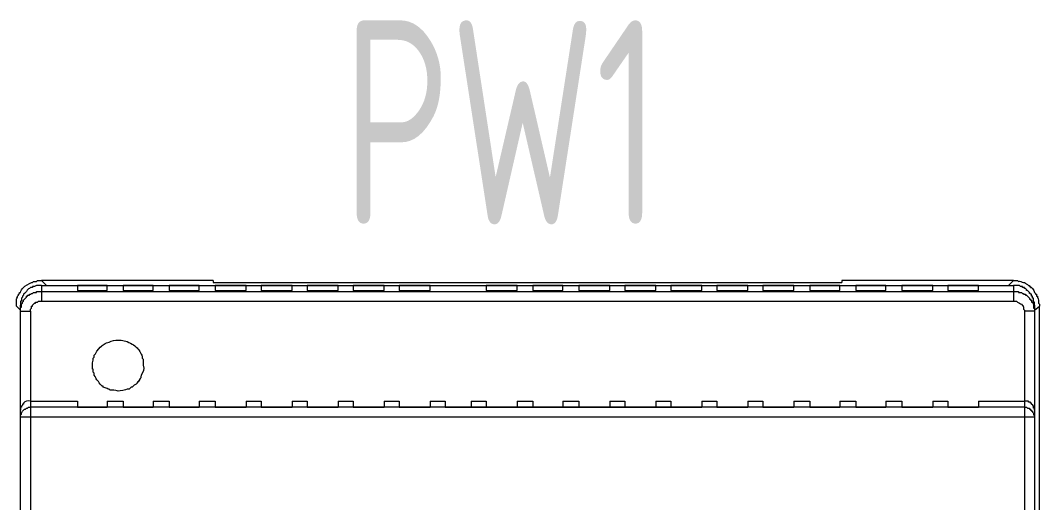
# Model space of a CAD drawing. Header units: millimetres. Extents: x 30557 to 235556, y -116603 to -73383.
# Drawn here: x 49188 to 49287.8, y -74617 to -74569.7 of the extents above; entities that cross this region are included whole.
import ezdxf

# ---------------------------------------------------------------- set-up
doc = ezdxf.new("R2010")
doc.units = ezdxf.units.MM
doc.layers.add('1', color=3, linetype='Continuous')
doc.layers.add('_Drawing', color=7, linetype='Continuous', lineweight=25)
doc.styles.add('supcon', font='sceie.shx', dxfattribs={"width": 0.75, "height": 40, "bigfont": 'sceic.shx'})

# ---------------------------------------------------------------- blocks, each defined once
blk = doc.blocks.new('DR-100')
at = {"layer": '1', "color": 0, "lineweight": 5}
for points in [[(9350.633, -76257.283), (9333.797, -76257.283)], [(9334.287, -76257.772), (9333.797, -76257.283)], [(9333.797, -76257.772), (9429.039, -76257.772)], [(9333.797, -76257.772), (9333.797, -76259.338)], [(9340.258, -76257.772), (9337.321, -76257.772)], [(9337.321, -76257.772), (9337.321, -76258.262)], [(9340.258, -76258.262), (9340.258, -76257.772)], [(9344.76, -76257.772), (9341.824, -76257.772)], [(9341.824, -76257.772), (9341.824, -76258.262)], [(9344.76, -76258.262), (9344.76, -76257.772)], [(9349.263, -76257.772), (9346.327, -76257.772)], [(9346.327, -76257.772), (9346.327, -76258.262)], [(9349.263, -76258.262), (9349.263, -76257.772)], [(9350.633, -76257.283), (9350.633, -76257.479)], [(9350.633, -76257.479), (9412.203, -76257.479)], [(9353.864, -76257.772), (9350.829, -76257.772)], [(9350.829, -76257.772), (9350.829, -76258.262)], [(9353.864, -76258.262), (9353.864, -76257.772)], [(9358.366, -76257.772), (9355.332, -76257.772)], [(9355.332, -76257.772), (9355.332, -76258.262)], [(9358.366, -76258.262), (9358.366, -76257.772)], [(9362.869, -76257.772), (9359.835, -76257.772)], [(9359.835, -76257.772), (9359.835, -76258.262)], [(9362.869, -76258.262), (9362.869, -76257.772)], [(9367.372, -76257.772), (9364.337, -76257.772)], [(9364.337, -76257.772), (9364.337, -76258.262)], [(9367.372, -76258.262), (9367.372, -76257.772)], [(9371.874, -76257.772), (9368.84, -76257.772)], [(9368.84, -76257.772), (9368.84, -76258.262)], [(9371.874, -76258.262), (9371.874, -76257.772)], [(9380.39, -76257.772), (9377.356, -76257.772)], [(9377.356, -76257.772), (9377.356, -76258.262)], [(9380.39, -76258.262), (9380.39, -76257.772)], [(9384.893, -76257.772), (9381.956, -76257.772)], [(9381.956, -76258.262), (9384.893, -76258.262), (9384.893, -76257.772)], [(9381.956, -76257.772), (9381.956, -76258.262)], [(9389.493, -76257.772), (9386.459, -76257.772)], [(9386.459, -76257.772), (9386.459, -76258.262)], [(9389.493, -76258.262), (9389.493, -76257.772)], [(9393.996, -76257.772), (9390.962, -76257.772)], [(9390.962, -76258.262), (9393.996, -76258.262), (9393.996, -76257.772)], [(9390.962, -76257.772), (9390.962, -76258.262)], [(9398.499, -76257.772), (9395.464, -76257.772)], [(9395.464, -76257.772), (9395.464, -76258.262)], [(9398.499, -76258.262), (9398.499, -76257.772)], [(9403.001, -76257.772), (9399.967, -76257.772)], [(9399.967, -76257.772), (9399.967, -76258.262)], [(9403.001, -76258.262), (9403.001, -76257.772)], [(9407.504, -76257.772), (9404.47, -76257.772)], [(9404.47, -76257.772), (9404.47, -76258.262)], [(9407.504, -76258.262), (9407.504, -76257.772)], [(9412.007, -76257.772), (9409.07, -76257.772)], [(9409.07, -76257.772), (9409.07, -76258.262)], [(9412.007, -76258.262), (9412.007, -76257.772)], [(9429.039, -76257.283), (9412.203, -76257.283)], [(9412.203, -76257.283), (9412.203, -76257.479)], [(9416.509, -76257.772), (9413.573, -76257.772)], [(9413.573, -76257.772), (9413.573, -76258.262)], [(9416.509, -76258.262), (9416.509, -76257.772)], [(9421.11, -76257.772), (9418.076, -76257.772)], [(9418.076, -76257.772), (9418.076, -76258.262)], [(9421.11, -76258.262), (9421.11, -76257.772)], [(9425.613, -76257.772), (9422.578, -76257.772)], [(9422.578, -76257.772), (9422.578, -76258.262)], [(9425.613, -76258.262), (9425.613, -76257.772)], [(9428.549, -76257.772), (9429.039, -76257.283)], [(9429.039, -76257.772), (9429.039, -76259.338)], [(9431.094, -76259.73), (9431.094, -76259.436), (9430.996, -76259.436), (9430.996, -76259.338), (9430.996, -76259.241), (9430.996, -76259.143), (9430.996, -76259.143), (9430.996, -76259.045), (9430.898, -76259.045), (9430.898, -76258.947), (9430.898, -76258.947), (9430.898, -76258.849), (9430.898, -76258.849), (9430.8, -76258.849), (9430.8, -76258.751), (9430.8, -76258.751), (9430.8, -76258.653), (9430.703, -76258.653), (9430.703, -76258.555), (9430.703, -76258.555), (9430.605, -76258.555), (9430.605, -76258.458), (9430.605, -76258.458), (9430.605, -76258.458), (9430.507, -76258.36), (9430.507, -76258.36), (9430.409, -76258.262), (9430.409, -76258.262), (9430.409, -76258.262), (9430.311, -76258.262), (9430.311, -76258.164), (9430.311, -76258.164), (9430.213, -76258.066), (9430.213, -76258.066), (9430.115, -76258.066), (9430.115, -76257.968), (9430.115, -76257.968), (9430.017, -76257.968), (9430.017, -76257.968), (9429.92, -76257.968), (9429.92, -76257.87), (9429.822, -76257.87), (9429.822, -76257.87), (9429.724, -76257.87), (9429.724, -76257.87), (9429.626, -76257.772), (9429.528, -76257.772), (9429.528, -76257.772), (9429.43, -76257.772), (9429.43, -76257.772), (9429.039, -76257.772)], [(9333.797, -76258.36), (9429.039, -76258.36)], [(9337.321, -76258.262), (9340.258, -76258.262)], [(9341.824, -76258.262), (9344.76, -76258.262)], [(9346.327, -76258.262), (9349.263, -76258.262)], [(9350.829, -76258.262), (9353.864, -76258.262)], [(9355.332, -76258.262), (9358.366, -76258.262)], [(9359.835, -76258.262), (9362.869, -76258.262)], [(9364.337, -76258.262), (9367.372, -76258.262)], [(9368.84, -76258.262), (9371.874, -76258.262)], [(9377.356, -76258.262), (9380.39, -76258.262)], [(9386.459, -76258.262), (9389.493, -76258.262)], [(9395.464, -76258.262), (9398.499, -76258.262)], [(9399.967, -76258.262), (9403.001, -76258.262)], [(9404.47, -76258.262), (9407.504, -76258.262)], [(9409.07, -76258.262), (9412.007, -76258.262)], [(9413.573, -76258.262), (9416.509, -76258.262)], [(9418.076, -76258.262), (9421.11, -76258.262)], [(9422.578, -76258.262), (9425.613, -76258.262)], [(9331.742, -76260.219), (9331.35, -76259.828)], [(9331.742, -76347.923), (9331.742, -76259.73)], [(9332.721, -76260.317), (9332.721, -76260.317), (9332.721, -76260.219), (9332.721, -76260.122), (9332.819, -76260.024), (9332.819, -76260.024), (9332.819, -76259.926), (9332.819, -76259.926), (9332.819, -76259.828), (9332.916, -76259.828), (9332.916, -76259.73), (9332.916, -76259.73), (9332.916, -76259.73), (9333.014, -76259.632), (9333.014, -76259.632), (9333.112, -76259.534), (9333.21, -76259.534), (9333.21, -76259.534), (9333.21, -76259.436), (9333.308, -76259.436), (9333.308, -76259.436), (9333.406, -76259.436), (9333.406, -76259.436), (9333.504, -76259.338), (9333.602, -76259.338), (9333.602, -76259.338), (9333.797, -76259.338)], [(9333.797, -76259.338), (9429.039, -76259.338)], [(9431.094, -76259.73), (9431.094, -76347.923)], [(9431.094, -76260.219), (9431.584, -76259.828)], [(9431.584, -76285.278), (9431.584, -76259.828)], [(9331.742, -76260.317), (9332.721, -76260.317)], [(9332.721, -76260.317), (9332.721, -76347.336)], [(9431.094, -76260.317), (9430.115, -76260.317)], [(9430.115, -76260.317), (9430.115, -76347.336)], [(9332.721, -76269.127), (9337.321, -76269.127)], [(9430.115, -76269.714), (9332.721, -76269.714)], [(9337.321, -76269.127), (9337.321, -76269.714)], [(9337.321, -76269.714), (9340.258, -76269.714)], [(9340.258, -76269.127), (9341.824, -76269.127)], [(9340.258, -76269.127), (9340.258, -76269.714)], [(9341.824, -76269.127), (9341.824, -76269.714)], [(9341.824, -76269.714), (9344.76, -76269.714)], [(9344.76, -76269.127), (9346.327, -76269.127)], [(9344.76, -76269.127), (9344.76, -76269.714)], [(9346.327, -76269.127), (9346.327, -76269.714)], [(9346.327, -76269.714), (9349.263, -76269.714)], [(9349.263, -76269.127), (9350.829, -76269.127)], [(9349.263, -76269.127), (9349.263, -76269.714)], [(9350.829, -76269.127), (9350.829, -76269.714)], [(9350.829, -76269.714), (9353.864, -76269.714)], [(9353.864, -76269.127), (9355.332, -76269.127)], [(9353.864, -76269.127), (9353.864, -76269.714)], [(9355.332, -76269.127), (9355.332, -76269.714)], [(9355.332, -76269.714), (9358.366, -76269.714)], [(9358.366, -76269.127), (9359.835, -76269.127)], [(9358.366, -76269.127), (9358.366, -76269.714)], [(9359.835, -76269.127), (9359.835, -76269.714)], [(9359.835, -76269.714), (9362.869, -76269.714)], [(9362.869, -76269.127), (9364.337, -76269.127)], [(9362.869, -76269.127), (9362.869, -76269.714)], [(9364.337, -76269.127), (9364.337, -76269.714)], [(9364.337, -76269.714), (9367.372, -76269.714)], [(9367.372, -76269.127), (9368.84, -76269.127)], [(9367.372, -76269.127), (9367.372, -76269.714)], [(9368.84, -76269.127), (9368.84, -76269.714)], [(9368.84, -76269.714), (9371.874, -76269.714)], [(9371.874, -76269.127), (9373.343, -76269.127)], [(9371.874, -76269.127), (9371.874, -76269.714)], [(9373.343, -76269.127), (9373.343, -76269.714)], [(9373.343, -76269.714), (9398.499, -76269.714)], [(9375.888, -76269.127), (9377.356, -76269.127), (9377.356, -76269.714)], [(9375.888, -76269.127), (9375.888, -76269.714)], [(9380.39, -76269.127), (9381.956, -76269.127)], [(9380.39, -76269.127), (9380.39, -76269.714)], [(9381.956, -76269.127), (9381.956, -76269.714)], [(9381.956, -76269.714), (9384.893, -76269.714)], [(9384.893, -76269.127), (9386.459, -76269.127)], [(9384.893, -76269.127), (9384.893, -76269.714)], [(9386.459, -76269.127), (9386.459, -76269.714)], [(9389.493, -76269.127), (9390.962, -76269.127)], [(9389.493, -76269.127), (9389.493, -76269.714)], [(9390.962, -76269.127), (9390.962, -76269.714)], [(9390.962, -76269.714), (9393.996, -76269.714)], [(9393.996, -76269.127), (9395.464, -76269.127)], [(9393.996, -76269.127), (9393.996, -76269.714)], [(9395.464, -76269.127), (9395.464, -76269.714)], [(9398.499, -76269.127), (9399.967, -76269.127)], [(9398.499, -76269.127), (9398.499, -76269.714)], [(9399.967, -76269.127), (9399.967, -76269.714)], [(9399.967, -76269.714), (9403.001, -76269.714)], [(9403.001, -76269.127), (9404.47, -76269.127)], [(9403.001, -76269.127), (9403.001, -76269.714)], [(9404.47, -76269.127), (9404.47, -76269.714)], [(9404.47, -76269.714), (9407.504, -76269.714)], [(9407.504, -76269.127), (9409.07, -76269.127)], [(9407.504, -76269.127), (9407.504, -76269.714)], [(9409.07, -76269.127), (9409.07, -76269.714)], [(9409.07, -76269.714), (9412.007, -76269.714)], [(9412.007, -76269.127), (9413.573, -76269.127)], [(9412.007, -76269.127), (9412.007, -76269.714)], [(9413.573, -76269.127), (9413.573, -76269.714)], [(9413.573, -76269.714), (9416.509, -76269.714)], [(9416.509, -76269.127), (9418.076, -76269.127)], [(9416.509, -76269.127), (9416.509, -76269.714)], [(9418.076, -76269.127), (9418.076, -76269.714)], [(9418.076, -76269.714), (9421.11, -76269.714)], [(9421.11, -76269.127), (9422.578, -76269.127)], [(9421.11, -76269.127), (9421.11, -76269.714)], [(9422.578, -76269.127), (9422.578, -76269.714)], [(9422.578, -76269.714), (9425.613, -76269.714)], [(9425.613, -76269.127), (9425.613, -76269.714)], [(9425.613, -76269.127), (9430.115, -76269.127)], [(9431.094, -76270.693), (9331.742, -76270.693)]]:
    blk.add_lwpolyline(points, dxfattribs=at)
for points, knots in [([(9331.35, -76259.828), (9331.35, -76259.828), (9331.35, -76259.436), (9331.35, -76259.436), (9331.35, -76259.436), (9331.35, -76259.338), (9331.35, -76259.338), (9331.35, -76259.241), (9331.35, -76259.045), (9331.448, -76258.947), (9331.448, -76258.947), (9331.448, -76258.849), (9331.448, -76258.849), (9331.448, -76258.849), (9331.448, -76258.849), (9331.448, -76258.849), (9331.448, -76258.849), (9331.546, -76258.751), (9331.546, -76258.751), (9331.546, -76258.751), (9331.546, -76258.751), (9331.546, -76258.751), (9331.546, -76258.751), (9331.546, -76258.653), (9331.546, -76258.653), (9331.546, -76258.653), (9331.546, -76258.653), (9331.546, -76258.653), (9331.546, -76258.653), (9331.644, -76258.555), (9331.644, -76258.555), (9331.644, -76258.555), (9331.644, -76258.555), (9331.644, -76258.555), (9331.644, -76258.555), (9331.644, -76258.458), (9331.644, -76258.458), (9331.644, -76258.458), (9331.742, -76258.458), (9331.742, -76258.458), (9331.742, -76258.36), (9331.938, -76258.066), (9332.036, -76257.968), (9332.133, -76257.87), (9332.623, -76257.577), (9332.819, -76257.479), (9332.819, -76257.479), (9332.916, -76257.479), (9332.916, -76257.479), (9332.916, -76257.479), (9332.916, -76257.479), (9332.916, -76257.479), (9332.916, -76257.479), (9333.014, -76257.381), (9333.014, -76257.381), (9333.014, -76257.381), (9333.112, -76257.381), (9333.112, -76257.381), (9333.112, -76257.381), (9333.112, -76257.381), (9333.112, -76257.381), (9333.112, -76257.381), (9333.21, -76257.381), (9333.21, -76257.381), (9333.21, -76257.381), (9333.308, -76257.381), (9333.308, -76257.381), (9333.308, -76257.381), (9333.406, -76257.283), (9333.406, -76257.283), (9333.406, -76257.283), (9333.504, -76257.283), (9333.504, -76257.283), (9333.504, -76257.283), (9333.602, -76257.283), (9333.602, -76257.283), (9333.602, -76257.283), (9333.797, -76257.283), (9333.797, -76257.283)], [0, 0, 0, 0, 1, 1, 1, 2, 2, 2, 3, 3, 3, 4, 4, 4, 5, 5, 5, 6, 6, 6, 7, 7, 7, 8, 8, 8, 9, 9, 9, 10, 10, 10, 11, 11, 11, 12, 12, 12, 13, 13, 13, 14, 14, 14, 15, 15, 15, 16, 16, 16, 17, 17, 17, 18, 18, 18, 19, 19, 19, 20, 20, 20, 21, 21, 21, 22, 22, 22, 23, 23, 23, 24, 24, 24, 25, 25, 25, 26, 26, 26, 26]), ([(9333.797, -76257.772), (9333.797, -76257.772), (9333.504, -76257.772), (9333.504, -76257.772), (9333.504, -76257.772), (9333.406, -76257.772), (9333.406, -76257.772), (9333.308, -76257.772), (9333.21, -76257.87), (9333.112, -76257.87), (9333.112, -76257.87), (9333.014, -76257.87), (9333.014, -76257.87), (9333.014, -76257.87), (9333.014, -76257.87), (9333.014, -76257.87), (9333.014, -76257.87), (9332.916, -76257.87), (9332.916, -76257.87), (9332.916, -76257.87), (9332.916, -76257.968), (9332.916, -76257.968), (9332.916, -76257.968), (9332.819, -76257.968), (9332.819, -76257.968), (9332.819, -76257.968), (9332.819, -76257.968), (9332.819, -76257.968), (9332.819, -76257.968), (9332.721, -76257.968), (9332.721, -76257.968), (9332.721, -76257.968), (9332.721, -76257.968), (9332.721, -76257.968), (9332.721, -76257.968), (9332.623, -76258.066), (9332.623, -76258.066), (9332.623, -76258.066), (9332.623, -76258.066), (9332.623, -76258.066), (9332.525, -76258.164), (9332.427, -76258.164), (9332.329, -76258.36), (9332.329, -76258.36), (9332.329, -76258.36), (9332.329, -76258.36), (9332.329, -76258.36), (9332.231, -76258.458), (9332.231, -76258.458), (9332.231, -76258.458), (9332.133, -76258.555), (9332.133, -76258.555), (9332.133, -76258.555), (9332.133, -76258.555), (9332.133, -76258.555), (9332.133, -76258.555), (9332.133, -76258.555), (9332.133, -76258.555), (9332.133, -76258.555), (9332.036, -76258.653), (9332.036, -76258.653), (9332.036, -76258.653), (9332.036, -76258.653), (9332.036, -76258.653), (9332.036, -76258.653), (9332.036, -76258.751), (9332.036, -76258.751), (9332.036, -76258.751), (9332.036, -76258.751), (9332.036, -76258.751), (9332.036, -76258.751), (9331.938, -76258.849), (9331.938, -76258.849), (9331.938, -76258.849), (9331.938, -76258.849), (9331.938, -76258.849), (9331.938, -76258.849), (9331.938, -76258.849), (9331.938, -76258.849), (9331.938, -76258.849), (9331.938, -76258.947), (9331.938, -76258.947), (9331.938, -76258.947), (9331.938, -76258.947), (9331.938, -76258.947), (9331.938, -76258.947), (9331.84, -76259.045), (9331.84, -76259.045), (9331.84, -76259.045), (9331.84, -76259.045), (9331.84, -76259.045), (9331.84, -76259.045), (9331.84, -76259.143), (9331.84, -76259.143), (9331.84, -76259.143), (9331.84, -76259.143), (9331.84, -76259.143), (9331.84, -76259.143), (9331.84, -76259.241), (9331.84, -76259.241), (9331.84, -76259.241), (9331.84, -76259.338), (9331.84, -76259.338), (9331.84, -76259.338), (9331.742, -76259.338), (9331.742, -76259.338), (9331.742, -76259.632), (9331.742, -76259.436), (9331.742, -76259.73)], [0, 0, 0, 0, 1, 1, 1, 2, 2, 2, 3, 3, 3, 4, 4, 4, 5, 5, 5, 6, 6, 6, 7, 7, 7, 8, 8, 8, 9, 9, 9, 10, 10, 10, 11, 11, 11, 12, 12, 12, 13, 13, 13, 14, 14, 14, 15, 15, 15, 16, 16, 16, 17, 17, 17, 18, 18, 18, 19, 19, 19, 20, 20, 20, 21, 21, 21, 22, 22, 22, 23, 23, 23, 24, 24, 24, 25, 25, 25, 26, 26, 26, 27, 27, 27, 28, 28, 28, 29, 29, 29, 30, 30, 30, 31, 31, 31, 32, 32, 32, 33, 33, 33, 34, 34, 34, 35, 35, 35, 36, 36, 36, 36]), ([(9429.039, -76257.283), (9429.039, -76257.283), (9429.332, -76257.283), (9429.332, -76257.283), (9429.332, -76257.283), (9429.332, -76257.283), (9429.332, -76257.283), (9429.332, -76257.283), (9429.43, -76257.283), (9429.43, -76257.283), (9429.43, -76257.283), (9429.528, -76257.381), (9429.528, -76257.381), (9429.626, -76257.283), (9429.822, -76257.479), (9430.017, -76257.479), (9430.017, -76257.479), (9430.017, -76257.479), (9430.017, -76257.479), (9430.017, -76257.479), (9430.115, -76257.479), (9430.115, -76257.479), (9430.213, -76257.577), (9430.311, -76257.674), (9430.409, -76257.674), (9430.409, -76257.674), (9430.409, -76257.674), (9430.409, -76257.674), (9430.409, -76257.674), (9430.507, -76257.772), (9430.507, -76257.772), (9430.507, -76257.772), (9430.507, -76257.772), (9430.507, -76257.772), (9430.507, -76257.772), (9430.605, -76257.772), (9430.605, -76257.772), (9430.605, -76257.772), (9430.605, -76257.87), (9430.605, -76257.87), (9430.605, -76257.87), (9430.703, -76257.87), (9430.703, -76257.87), (9430.703, -76257.87), (9430.703, -76257.968), (9430.703, -76257.968), (9430.703, -76257.968), (9430.703, -76257.968), (9430.703, -76257.968), (9430.703, -76257.968), (9430.8, -76257.968), (9430.8, -76257.968), (9430.898, -76258.164), (9430.996, -76258.164), (9431.094, -76258.458), (9431.094, -76258.458), (9431.094, -76258.458), (9431.094, -76258.458), (9431.094, -76258.458), (9431.192, -76258.555), (9431.192, -76258.555), (9431.192, -76258.555), (9431.192, -76258.555), (9431.192, -76258.555), (9431.192, -76258.555), (9431.192, -76258.653), (9431.192, -76258.653), (9431.192, -76258.653), (9431.29, -76258.653), (9431.29, -76258.653), (9431.29, -76258.653), (9431.29, -76258.751), (9431.29, -76258.751), (9431.29, -76258.751), (9431.29, -76258.751), (9431.29, -76258.751), (9431.29, -76258.751), (9431.29, -76258.849), (9431.29, -76258.849), (9431.29, -76258.849), (9431.388, -76258.849), (9431.388, -76258.849), (9431.388, -76258.849), (9431.388, -76258.947), (9431.388, -76258.947), (9431.486, -76259.143), (9431.486, -76259.338), (9431.486, -76259.534), (9431.486, -76259.534), (9431.584, -76259.632), (9431.584, -76259.632), (9431.584, -76259.632), (9431.584, -76259.828), (9431.584, -76259.828)], [0, 0, 0, 0, 1, 1, 1, 2, 2, 2, 3, 3, 3, 4, 4, 4, 5, 5, 5, 6, 6, 6, 7, 7, 7, 8, 8, 8, 9, 9, 9, 10, 10, 10, 11, 11, 11, 12, 12, 12, 13, 13, 13, 14, 14, 14, 15, 15, 15, 16, 16, 16, 17, 17, 17, 18, 18, 18, 19, 19, 19, 20, 20, 20, 21, 21, 21, 22, 22, 22, 23, 23, 23, 24, 24, 24, 25, 25, 25, 26, 26, 26, 27, 27, 27, 28, 28, 28, 29, 29, 29, 30, 30, 30, 31, 31, 31, 31]), ([(9331.742, -76260.317), (9331.742, -76260.024), (9331.742, -76260.219), (9331.742, -76259.926), (9331.742, -76259.926), (9331.84, -76259.926), (9331.84, -76259.926), (9331.84, -76259.926), (9331.84, -76259.828), (9331.84, -76259.828), (9331.84, -76259.828), (9331.84, -76259.73), (9331.84, -76259.73), (9331.84, -76259.73), (9331.84, -76259.73), (9331.84, -76259.73), (9331.84, -76259.73), (9331.84, -76259.632), (9331.84, -76259.632), (9331.84, -76259.632), (9331.84, -76259.632), (9331.84, -76259.632), (9331.84, -76259.632), (9331.938, -76259.534), (9331.938, -76259.534), (9331.938, -76259.534), (9331.938, -76259.534), (9331.938, -76259.534), (9331.938, -76259.534), (9331.938, -76259.436), (9331.938, -76259.436), (9331.938, -76259.436), (9331.938, -76259.436), (9331.938, -76259.436), (9331.938, -76259.436), (9331.938, -76259.436), (9331.938, -76259.436), (9331.938, -76259.436), (9332.036, -76259.338), (9332.036, -76259.338), (9332.036, -76259.338), (9332.036, -76259.338), (9332.036, -76259.338), (9332.036, -76259.338), (9332.036, -76259.241), (9332.036, -76259.241), (9332.036, -76259.241), (9332.036, -76259.241), (9332.036, -76259.241), (9332.036, -76259.241), (9332.133, -76259.143), (9332.133, -76259.143), (9332.133, -76259.143), (9332.133, -76259.143), (9332.133, -76259.143), (9332.133, -76259.143), (9332.133, -76259.143), (9332.133, -76259.143), (9332.133, -76259.143), (9332.231, -76259.045), (9332.231, -76259.045), (9332.231, -76259.045), (9332.231, -76259.045), (9332.231, -76259.045), (9332.231, -76259.045), (9332.329, -76258.947), (9332.329, -76258.947), (9332.329, -76258.947), (9332.329, -76258.947), (9332.329, -76258.947), (9332.329, -76258.947), (9332.329, -76258.849), (9332.329, -76258.849), (9332.329, -76258.849), (9332.427, -76258.849), (9332.427, -76258.849), (9332.427, -76258.849), (9332.427, -76258.849), (9332.427, -76258.849), (9332.427, -76258.849), (9332.427, -76258.751), (9332.427, -76258.751), (9332.427, -76258.751), (9332.525, -76258.751), (9332.525, -76258.751), (9332.525, -76258.751), (9332.525, -76258.751), (9332.525, -76258.751), (9332.525, -76258.751), (9332.623, -76258.751), (9332.623, -76258.751), (9332.623, -76258.751), (9332.623, -76258.653), (9332.623, -76258.653), (9332.623, -76258.653), (9332.623, -76258.653), (9332.623, -76258.653), (9332.623, -76258.653), (9332.721, -76258.653), (9332.721, -76258.653), (9332.721, -76258.653), (9332.721, -76258.653), (9332.721, -76258.653), (9332.721, -76258.653), (9332.819, -76258.555), (9332.819, -76258.555), (9332.819, -76258.555), (9332.819, -76258.555), (9332.819, -76258.555), (9332.819, -76258.555), (9332.916, -76258.555), (9332.916, -76258.555), (9332.916, -76258.555), (9332.916, -76258.555), (9332.916, -76258.555), (9332.916, -76258.555), (9333.014, -76258.458), (9333.014, -76258.458), (9333.014, -76258.458), (9333.014, -76258.458), (9333.014, -76258.458), (9333.014, -76258.458), (9333.112, -76258.458), (9333.112, -76258.458), (9333.112, -76258.458), (9333.112, -76258.458), (9333.112, -76258.458), (9333.112, -76258.458), (9333.21, -76258.458), (9333.21, -76258.458), (9333.21, -76258.458), (9333.308, -76258.458), (9333.308, -76258.458), (9333.308, -76258.458), (9333.308, -76258.36), (9333.308, -76258.36), (9333.308, -76258.36), (9333.406, -76258.36), (9333.406, -76258.36), (9333.406, -76258.36), (9333.504, -76258.36), (9333.504, -76258.36), (9333.504, -76258.36), (9333.797, -76258.36), (9333.797, -76258.36)], [0, 0, 0, 0, 1, 1, 1, 2, 2, 2, 3, 3, 3, 4, 4, 4, 5, 5, 5, 6, 6, 6, 7, 7, 7, 8, 8, 8, 9, 9, 9, 10, 10, 10, 11, 11, 11, 12, 12, 12, 13, 13, 13, 14, 14, 14, 15, 15, 15, 16, 16, 16, 17, 17, 17, 18, 18, 18, 19, 19, 19, 20, 20, 20, 21, 21, 21, 22, 22, 22, 23, 23, 23, 24, 24, 24, 25, 25, 25, 26, 26, 26, 27, 27, 27, 28, 28, 28, 29, 29, 29, 30, 30, 30, 31, 31, 31, 32, 32, 32, 33, 33, 33, 34, 34, 34, 35, 35, 35, 36, 36, 36, 37, 37, 37, 38, 38, 38, 39, 39, 39, 40, 40, 40, 41, 41, 41, 42, 42, 42, 43, 43, 43, 44, 44, 44, 45, 45, 45, 46, 46, 46, 47, 47, 47, 48, 48, 48, 48]), ([(9429.039, -76258.36), (9429.039, -76258.36), (9429.43, -76258.36), (9429.43, -76258.36), (9429.43, -76258.36), (9429.43, -76258.36), (9429.43, -76258.36), (9429.43, -76258.36), (9429.528, -76258.36), (9429.528, -76258.36), (9429.528, -76258.36), (9429.528, -76258.458), (9429.528, -76258.458), (9429.528, -76258.458), (9429.626, -76258.458), (9429.626, -76258.458), (9429.626, -76258.458), (9429.724, -76258.458), (9429.724, -76258.458), (9429.724, -76258.458), (9429.724, -76258.458), (9429.724, -76258.458), (9429.724, -76258.458), (9429.822, -76258.458), (9429.822, -76258.458), (9429.822, -76258.458), (9429.822, -76258.458), (9429.822, -76258.458), (9429.822, -76258.458), (9429.92, -76258.555), (9429.92, -76258.555), (9429.92, -76258.555), (9429.92, -76258.555), (9429.92, -76258.555), (9429.92, -76258.555), (9430.017, -76258.555), (9430.017, -76258.555), (9430.017, -76258.555), (9430.017, -76258.555), (9430.017, -76258.555), (9430.017, -76258.555), (9430.017, -76258.653), (9430.017, -76258.653), (9430.017, -76258.653), (9430.115, -76258.653), (9430.115, -76258.653), (9430.115, -76258.653), (9430.115, -76258.653), (9430.115, -76258.653), (9430.115, -76258.653), (9430.213, -76258.653), (9430.213, -76258.653), (9430.213, -76258.653), (9430.213, -76258.751), (9430.213, -76258.751), (9430.213, -76258.751), (9430.311, -76258.751), (9430.311, -76258.751), (9430.311, -76258.751), (9430.311, -76258.751), (9430.311, -76258.751), (9430.311, -76258.751), (9430.311, -76258.751), (9430.311, -76258.751), (9430.311, -76258.751), (9430.409, -76258.849), (9430.409, -76258.849), (9430.409, -76258.849), (9430.409, -76258.849), (9430.409, -76258.849), (9430.409, -76258.849), (9430.409, -76258.849), (9430.409, -76258.849), (9430.409, -76258.849), (9430.507, -76258.947), (9430.507, -76258.947), (9430.507, -76258.947), (9430.507, -76258.947), (9430.507, -76258.947), (9430.507, -76258.947), (9430.605, -76259.045), (9430.605, -76259.045), (9430.605, -76259.045), (9430.605, -76259.045), (9430.605, -76259.045), (9430.605, -76259.045), (9430.605, -76259.045), (9430.605, -76259.045), (9430.605, -76259.045), (9430.605, -76259.143), (9430.605, -76259.143), (9430.605, -76259.143), (9430.703, -76259.143), (9430.703, -76259.143), (9430.703, -76259.143), (9430.703, -76259.143), (9430.703, -76259.143), (9430.703, -76259.143), (9430.703, -76259.241), (9430.703, -76259.241), (9430.703, -76259.241), (9430.8, -76259.241), (9430.8, -76259.241), (9430.8, -76259.241), (9430.8, -76259.338), (9430.8, -76259.338), (9430.8, -76259.338), (9430.8, -76259.338), (9430.8, -76259.338), (9430.8, -76259.338), (9430.8, -76259.436), (9430.8, -76259.436), (9430.8, -76259.436), (9430.898, -76259.436), (9430.898, -76259.436), (9430.898, -76259.436), (9430.898, -76259.436), (9430.898, -76259.436), (9430.996, -76259.632), (9430.996, -76259.828), (9430.996, -76260.024), (9430.996, -76260.024), (9431.094, -76260.024), (9431.094, -76260.024), (9431.094, -76260.024), (9431.094, -76260.317), (9431.094, -76260.317)], [0, 0, 0, 0, 1, 1, 1, 2, 2, 2, 3, 3, 3, 4, 4, 4, 5, 5, 5, 6, 6, 6, 7, 7, 7, 8, 8, 8, 9, 9, 9, 10, 10, 10, 11, 11, 11, 12, 12, 12, 13, 13, 13, 14, 14, 14, 15, 15, 15, 16, 16, 16, 17, 17, 17, 18, 18, 18, 19, 19, 19, 20, 20, 20, 21, 21, 21, 22, 22, 22, 23, 23, 23, 24, 24, 24, 25, 25, 25, 26, 26, 26, 27, 27, 27, 28, 28, 28, 29, 29, 29, 30, 30, 30, 31, 31, 31, 32, 32, 32, 33, 33, 33, 34, 34, 34, 35, 35, 35, 36, 36, 36, 37, 37, 37, 38, 38, 38, 39, 39, 39, 40, 40, 40, 41, 41, 41, 42, 42, 42, 42]), ([(9429.039, -76259.338), (9429.039, -76259.338), (9429.234, -76259.338), (9429.234, -76259.338), (9429.234, -76259.338), (9429.332, -76259.338), (9429.332, -76259.338), (9429.332, -76259.338), (9429.332, -76259.338), (9429.332, -76259.338), (9429.332, -76259.338), (9429.43, -76259.436), (9429.43, -76259.436), (9429.43, -76259.436), (9429.43, -76259.436), (9429.43, -76259.436), (9429.626, -76259.534), (9429.626, -76259.534), (9429.822, -76259.632), (9430.017, -76259.828), (9429.92, -76259.73), (9430.017, -76259.926), (9430.017, -76259.926), (9430.017, -76260.024), (9430.017, -76260.024), (9430.017, -76260.024), (9430.017, -76260.024), (9430.017, -76260.024), (9430.017, -76260.024), (9430.017, -76260.122), (9430.017, -76260.122), (9430.017, -76260.122), (9430.115, -76260.219), (9430.115, -76260.219), (9430.115, -76260.219), (9430.115, -76260.317), (9430.115, -76260.317)], [0, 0, 0, 0, 1, 1, 1, 2, 2, 2, 3, 3, 3, 4, 4, 4, 5, 5, 5, 6, 6, 6, 7, 7, 7, 8, 8, 8, 9, 9, 9, 10, 10, 10, 11, 11, 11, 12, 12, 12, 12]), ([(9343.782, -76265.603), (9343.782, -76265.407), (9343.782, -76265.407), (9343.782, -76265.212), (9343.782, -76265.212), (9343.782, -76265.114), (9343.782, -76265.114), (9343.782, -76265.114), (9343.782, -76265.016), (9343.782, -76265.016), (9343.782, -76265.016), (9343.684, -76264.918), (9343.684, -76264.918), (9343.684, -76264.918), (9343.684, -76264.82), (9343.684, -76264.82), (9343.684, -76264.82), (9343.684, -76264.722), (9343.684, -76264.722), (9343.684, -76264.722), (9343.684, -76264.722), (9343.684, -76264.722), (9343.586, -76264.526), (9343.292, -76263.939), (9343.096, -76263.841), (9342.999, -76263.743), (9342.901, -76263.645), (9342.705, -76263.547), (9342.705, -76263.547), (9342.705, -76263.547), (9342.705, -76263.547), (9342.215, -76263.254), (9341.922, -76263.156), (9341.432, -76263.156), (9341.432, -76263.156), (9341.334, -76263.156), (9341.334, -76263.156), (9341.041, -76263.156), (9340.649, -76263.156), (9340.454, -76263.352), (9340.258, -76263.352), (9340.062, -76263.45), (9339.964, -76263.547), (9339.768, -76263.645), (9339.768, -76263.645), (9339.573, -76263.841), (9339.377, -76263.939), (9339.083, -76264.526), (9338.985, -76264.624), (9338.985, -76264.624), (9338.985, -76264.722), (9338.985, -76264.722), (9338.985, -76264.722), (9338.985, -76264.722), (9338.985, -76264.722), (9338.985, -76264.722), (9338.985, -76264.82), (9338.985, -76264.82), (9338.985, -76264.82), (9338.887, -76264.918), (9338.887, -76264.918), (9338.887, -76264.918), (9338.887, -76265.016), (9338.887, -76265.016), (9338.887, -76265.016), (9338.887, -76265.114), (9338.887, -76265.114), (9338.79, -76265.309), (9338.79, -76265.407), (9338.79, -76265.603), (9338.79, -76265.603), (9338.79, -76265.995), (9338.79, -76265.995), (9338.79, -76265.995), (9338.887, -76265.995), (9338.887, -76265.995), (9338.887, -76265.995), (9338.887, -76266.092), (9338.887, -76266.092), (9338.887, -76266.092), (9338.887, -76266.19), (9338.887, -76266.19), (9338.887, -76266.19), (9338.887, -76266.288), (9338.887, -76266.288), (9338.887, -76266.288), (9338.887, -76266.288), (9338.887, -76266.288), (9338.887, -76266.288), (9338.985, -76266.386), (9338.985, -76266.386), (9338.985, -76266.386), (9338.985, -76266.484), (9338.985, -76266.484), (9338.985, -76266.484), (9338.985, -76266.582), (9338.985, -76266.582), (9339.181, -76266.973), (9339.279, -76267.071), (9339.573, -76267.463), (9339.573, -76267.463), (9339.573, -76267.463), (9339.573, -76267.463), (9339.573, -76267.463), (9339.67, -76267.561), (9339.67, -76267.561), (9339.67, -76267.561), (9339.67, -76267.561), (9339.67, -76267.561), (9339.67, -76267.561), (9339.768, -76267.659), (9339.768, -76267.659), (9339.768, -76267.659), (9339.866, -76267.659), (9339.866, -76267.659), (9339.866, -76267.659), (9339.866, -76267.756), (9339.866, -76267.756), (9340.16, -76267.854), (9340.16, -76267.854), (9340.356, -76267.952), (9340.356, -76267.952), (9340.454, -76267.952), (9340.454, -76267.952), (9340.454, -76267.952), (9340.454, -76267.952), (9340.454, -76267.952), (9340.454, -76267.952), (9340.551, -76268.05), (9340.551, -76268.05), (9340.551, -76268.05), (9340.649, -76268.05), (9340.649, -76268.05), (9340.649, -76268.05), (9340.747, -76268.05), (9340.747, -76268.05), (9340.747, -76268.05), (9340.747, -76268.05), (9340.747, -76268.05), (9340.943, -76268.05), (9341.237, -76268.148), (9341.334, -76268.148), (9341.53, -76268.148), (9342.02, -76268.05), (9342.215, -76267.952), (9342.215, -76267.952), (9342.313, -76267.952), (9342.313, -76267.952), (9342.313, -76267.952), (9342.411, -76267.952), (9342.411, -76267.952), (9342.411, -76267.952), (9342.509, -76267.854), (9342.509, -76267.854), (9342.509, -76267.854), (9342.509, -76267.854), (9342.509, -76267.854), (9342.509, -76267.854), (9342.607, -76267.756), (9342.607, -76267.756), (9342.607, -76267.756), (9342.705, -76267.756), (9342.705, -76267.756), (9342.803, -76267.659), (9342.999, -76267.463), (9343.096, -76267.463), (9343.096, -76267.463), (9343.194, -76267.365), (9343.194, -76267.365), (9343.194, -76267.365), (9343.194, -76267.267), (9343.194, -76267.267), (9343.194, -76267.267), (9343.292, -76267.267), (9343.292, -76267.267), (9343.292, -76267.267), (9343.292, -76267.169), (9343.292, -76267.169), (9343.292, -76267.169), (9343.39, -76267.169), (9343.39, -76267.169), (9343.39, -76267.169), (9343.39, -76267.071), (9343.39, -76267.071), (9343.586, -76266.778), (9343.488, -76266.876), (9343.586, -76266.582), (9343.782, -76266.288), (9343.879, -76265.995), (9343.782, -76265.603)], [0, 0, 0, 0, 1, 1, 1, 2, 2, 2, 3, 3, 3, 4, 4, 4, 5, 5, 5, 6, 6, 6, 7, 7, 7, 8, 8, 8, 9, 9, 9, 10, 10, 10, 11, 11, 11, 12, 12, 12, 13, 13, 13, 14, 14, 14, 15, 15, 15, 16, 16, 16, 17, 17, 17, 18, 18, 18, 19, 19, 19, 20, 20, 20, 21, 21, 21, 22, 22, 22, 23, 23, 23, 24, 24, 24, 25, 25, 25, 26, 26, 26, 27, 27, 27, 28, 28, 28, 29, 29, 29, 30, 30, 30, 31, 31, 31, 32, 32, 32, 33, 33, 33, 34, 34, 34, 35, 35, 35, 36, 36, 36, 37, 37, 37, 38, 38, 38, 39, 39, 39, 40, 40, 40, 41, 41, 41, 42, 42, 42, 43, 43, 43, 44, 44, 44, 45, 45, 45, 46, 46, 46, 47, 47, 47, 48, 48, 48, 49, 49, 49, 50, 50, 50, 51, 51, 51, 52, 52, 52, 53, 53, 53, 54, 54, 54, 55, 55, 55, 56, 56, 56, 57, 57, 57, 58, 58, 58, 59, 59, 59, 60, 60, 60, 61, 61, 61, 62, 62, 62, 63, 63, 63, 63]), ([(9332.721, -76269.127), (9332.427, -76269.029), (9332.231, -76269.127), (9332.036, -76269.323), (9332.036, -76269.323), (9332.036, -76269.323), (9332.036, -76269.323), (9332.036, -76269.323), (9332.036, -76269.421), (9332.036, -76269.421), (9332.036, -76269.421), (9331.938, -76269.421), (9331.938, -76269.421), (9331.938, -76269.421), (9331.938, -76269.421), (9331.938, -76269.421), (9331.938, -76269.421), (9331.938, -76269.518), (9331.938, -76269.518), (9331.938, -76269.518), (9331.938, -76269.518), (9331.938, -76269.518), (9331.938, -76269.518), (9331.84, -76269.616), (9331.84, -76269.616), (9331.84, -76269.616), (9331.84, -76269.616), (9331.84, -76269.616), (9331.84, -76269.616), (9331.84, -76269.616), (9331.84, -76269.616), (9331.84, -76269.616), (9331.84, -76269.714), (9331.84, -76269.714), (9331.84, -76269.714), (9331.742, -76269.714), (9331.742, -76269.714), (9331.742, -76269.714), (9331.742, -76269.91), (9331.742, -76269.91), (9331.742, -76269.91), (9331.742, -76269.91), (9331.742, -76269.91), (9331.742, -76269.91), (9331.742, -76270.008), (9331.742, -76270.008)], [0, 0, 0, 0, 1, 1, 1, 2, 2, 2, 3, 3, 3, 4, 4, 4, 5, 5, 5, 6, 6, 6, 7, 7, 7, 8, 8, 8, 9, 9, 9, 10, 10, 10, 11, 11, 11, 12, 12, 12, 13, 13, 13, 14, 14, 14, 15, 15, 15, 15]), ([(9331.742, -76270.693), (9331.742, -76270.693), (9331.742, -76270.595), (9331.742, -76270.595), (9331.742, -76270.595), (9331.742, -76270.595), (9331.742, -76270.595), (9331.742, -76270.595), (9331.742, -76270.497), (9331.742, -76270.497), (9331.742, -76270.497), (9331.84, -76270.399), (9331.84, -76270.399), (9331.84, -76270.399), (9331.84, -76270.301), (9331.84, -76270.301), (9331.938, -76270.204), (9331.84, -76270.204), (9332.036, -76270.008), (9332.036, -76270.008), (9332.133, -76269.91), (9332.133, -76269.91), (9332.133, -76269.91), (9332.133, -76269.91), (9332.133, -76269.91), (9332.133, -76269.91), (9332.231, -76269.91), (9332.231, -76269.91), (9332.231, -76269.91), (9332.231, -76269.91), (9332.231, -76269.91), (9332.231, -76269.91), (9332.329, -76269.812), (9332.329, -76269.812), (9332.329, -76269.812), (9332.329, -76269.812), (9332.329, -76269.812), (9332.329, -76269.812), (9332.427, -76269.812), (9332.427, -76269.812), (9332.427, -76269.812), (9332.427, -76269.812), (9332.427, -76269.812), (9332.427, -76269.812), (9332.525, -76269.714), (9332.525, -76269.714), (9332.525, -76269.714), (9332.623, -76269.714), (9332.623, -76269.714), (9332.623, -76269.714), (9332.623, -76269.714), (9332.623, -76269.714), (9332.623, -76269.714), (9332.721, -76269.714), (9332.721, -76269.714)], [0, 0, 0, 0, 1, 1, 1, 2, 2, 2, 3, 3, 3, 4, 4, 4, 5, 5, 5, 6, 6, 6, 7, 7, 7, 8, 8, 8, 9, 9, 9, 10, 10, 10, 11, 11, 11, 12, 12, 12, 13, 13, 13, 14, 14, 14, 15, 15, 15, 16, 16, 16, 17, 17, 17, 18, 18, 18, 18]), ([(9431.094, -76270.008), (9431.094, -76270.008), (9431.094, -76269.812), (9431.094, -76269.812), (9431.094, -76269.812), (9430.996, -76269.812), (9430.996, -76269.812), (9430.996, -76269.714), (9430.996, -76269.518), (9430.8, -76269.421), (9430.8, -76269.421), (9430.8, -76269.421), (9430.8, -76269.421), (9430.8, -76269.421), (9430.8, -76269.323), (9430.8, -76269.323), (9430.8, -76269.323), (9430.703, -76269.323), (9430.703, -76269.323), (9430.703, -76269.323), (9430.703, -76269.323), (9430.703, -76269.323), (9430.703, -76269.323), (9430.703, -76269.225), (9430.703, -76269.225), (9430.703, -76269.225), (9430.605, -76269.225), (9430.605, -76269.225), (9430.605, -76269.225), (9430.605, -76269.225), (9430.605, -76269.225), (9430.605, -76269.225), (9430.507, -76269.225), (9430.507, -76269.225), (9430.507, -76269.225), (9430.507, -76269.127), (9430.507, -76269.127), (9430.507, -76269.127), (9430.409, -76269.127), (9430.409, -76269.127), (9430.409, -76269.127), (9430.409, -76269.127), (9430.409, -76269.127), (9430.409, -76269.127), (9430.409, -76269.127), (9430.409, -76269.127), (9430.409, -76269.127), (9430.311, -76269.127), (9430.311, -76269.127), (9430.213, -76269.127), (9430.115, -76269.127), (9430.115, -76269.127)], [0, 0, 0, 0, 1, 1, 1, 2, 2, 2, 3, 3, 3, 4, 4, 4, 5, 5, 5, 6, 6, 6, 7, 7, 7, 8, 8, 8, 9, 9, 9, 10, 10, 10, 11, 11, 11, 12, 12, 12, 13, 13, 13, 14, 14, 14, 15, 15, 15, 16, 16, 16, 17, 17, 17, 17]), ([(9430.115, -76269.714), (9430.115, -76269.714), (9430.213, -76269.714), (9430.213, -76269.714), (9430.213, -76269.714), (9430.213, -76269.714), (9430.213, -76269.714), (9430.213, -76269.714), (9430.311, -76269.714), (9430.311, -76269.714), (9430.311, -76269.714), (9430.409, -76269.812), (9430.409, -76269.812), (9430.409, -76269.812), (9430.409, -76269.812), (9430.409, -76269.812), (9430.409, -76269.812), (9430.507, -76269.812), (9430.507, -76269.812), (9430.507, -76269.812), (9430.507, -76269.812), (9430.507, -76269.812), (9430.507, -76269.812), (9430.507, -76269.812), (9430.507, -76269.812), (9430.507, -76269.812), (9430.605, -76269.812), (9430.605, -76269.812), (9430.605, -76269.812), (9430.605, -76269.91), (9430.605, -76269.91), (9430.605, -76269.91), (9430.605, -76269.91), (9430.605, -76269.91), (9430.605, -76269.91), (9430.605, -76269.91), (9430.605, -76269.91), (9430.605, -76269.91), (9430.703, -76269.91), (9430.703, -76269.91), (9430.703, -76269.91), (9430.703, -76269.91), (9430.703, -76269.91), (9430.703, -76269.91), (9430.703, -76269.91), (9430.703, -76269.91), (9430.703, -76269.91), (9430.703, -76270.008), (9430.703, -76270.008), (9430.703, -76270.008), (9430.8, -76270.008), (9430.8, -76270.008), (9430.8, -76270.008), (9430.8, -76270.008), (9430.8, -76270.008), (9430.8, -76270.008), (9430.8, -76270.008), (9430.8, -76270.008), (9430.8, -76270.008), (9430.8, -76270.106), (9430.8, -76270.106), (9430.8, -76270.106), (9430.898, -76270.106), (9430.898, -76270.106), (9430.898, -76270.106), (9430.898, -76270.106), (9430.898, -76270.106), (9430.898, -76270.106), (9430.898, -76270.204), (9430.898, -76270.204), (9430.898, -76270.204), (9430.898, -76270.204), (9430.898, -76270.204), (9430.898, -76270.204), (9430.898, -76270.204), (9430.898, -76270.204), (9430.898, -76270.204), (9430.996, -76270.301), (9430.996, -76270.301), (9430.996, -76270.301), (9430.996, -76270.301), (9430.996, -76270.301), (9430.996, -76270.301), (9430.996, -76270.301), (9430.996, -76270.301), (9430.996, -76270.301), (9430.996, -76270.399), (9430.996, -76270.399), (9430.996, -76270.399), (9430.996, -76270.399), (9430.996, -76270.399), (9430.996, -76270.595), (9431.094, -76270.497), (9431.094, -76270.693)], [0, 0, 0, 0, 1, 1, 1, 2, 2, 2, 3, 3, 3, 4, 4, 4, 5, 5, 5, 6, 6, 6, 7, 7, 7, 8, 8, 8, 9, 9, 9, 10, 10, 10, 11, 11, 11, 12, 12, 12, 13, 13, 13, 14, 14, 14, 15, 15, 15, 16, 16, 16, 17, 17, 17, 18, 18, 18, 19, 19, 19, 20, 20, 20, 21, 21, 21, 22, 22, 22, 23, 23, 23, 24, 24, 24, 25, 25, 25, 26, 26, 26, 27, 27, 27, 28, 28, 28, 29, 29, 29, 30, 30, 30, 31, 31, 31, 31])]:
    blk.add_open_spline(points, degree=3, knots=knots, dxfattribs=at)

msp = doc.modelspace()

# ---------------------------------------------------------------- block references
at = {"layer": '_Drawing', "linetype": 'Continuous'}
msp.add_blockref('DR-100', (39856.245, 1662.07), dxfattribs=at)

# ---------------------------------------------------------------- texts
at = {"layer": '1', "color": 3, "style": 'supcon', "width": 0.75}
msp.add_text('PW1', height=20, dxfattribs=at).set_placement((49219.554, -74589.714))

doc.saveas('drawing.dxf')
